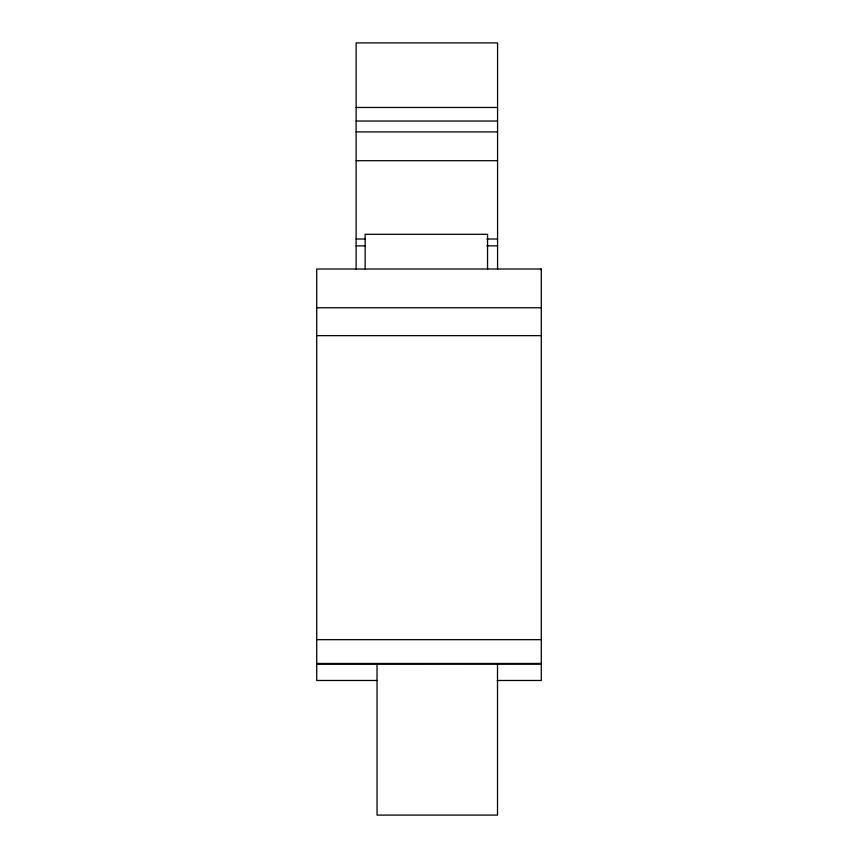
<?xml version="1.0" encoding="UTF-8"?>
<svg xmlns="http://www.w3.org/2000/svg" width="858" height="858" viewBox="0 0 858 858"><rect width="100%" height="100%" fill="white"/><g stroke="black" fill="none" stroke-linecap="round" stroke-linejoin="round"><path stroke-width="1.29" d="M356.134 107.475L497.576 107.475M356.134 121.032L497.576 121.032M356.134 131.907L497.576 131.907M356.134 160.703L497.576 160.703M356.134 239.017L365.476 239.017M486.894 239.017L497.576 239.017M356.134 245.849L365.476 245.849M486.894 245.849L497.576 245.849M316.709 307.765L541.291 307.765M316.709 335.65L541.291 335.65M316.709 639.671L541.291 639.671M316.709 663.47L541.291 663.47M316.709 663.674L541.291 663.674M316.709 663.878L541.291 663.813M376.866 680.48L316.709 680.48L316.709 269.004L541.291 269.004L541.291 680.48L497.179 680.48M541.151 269.004L541.291 270.495M497.576 269.004L497.576 42.9L356.134 42.9L356.134 269.004M497.511 663.674L497.511 815.1L377.037 815.1L377.037 663.674M487.559 269.004L487.559 234.309L365.154 234.309L365.154 269.004"/></g></svg>
